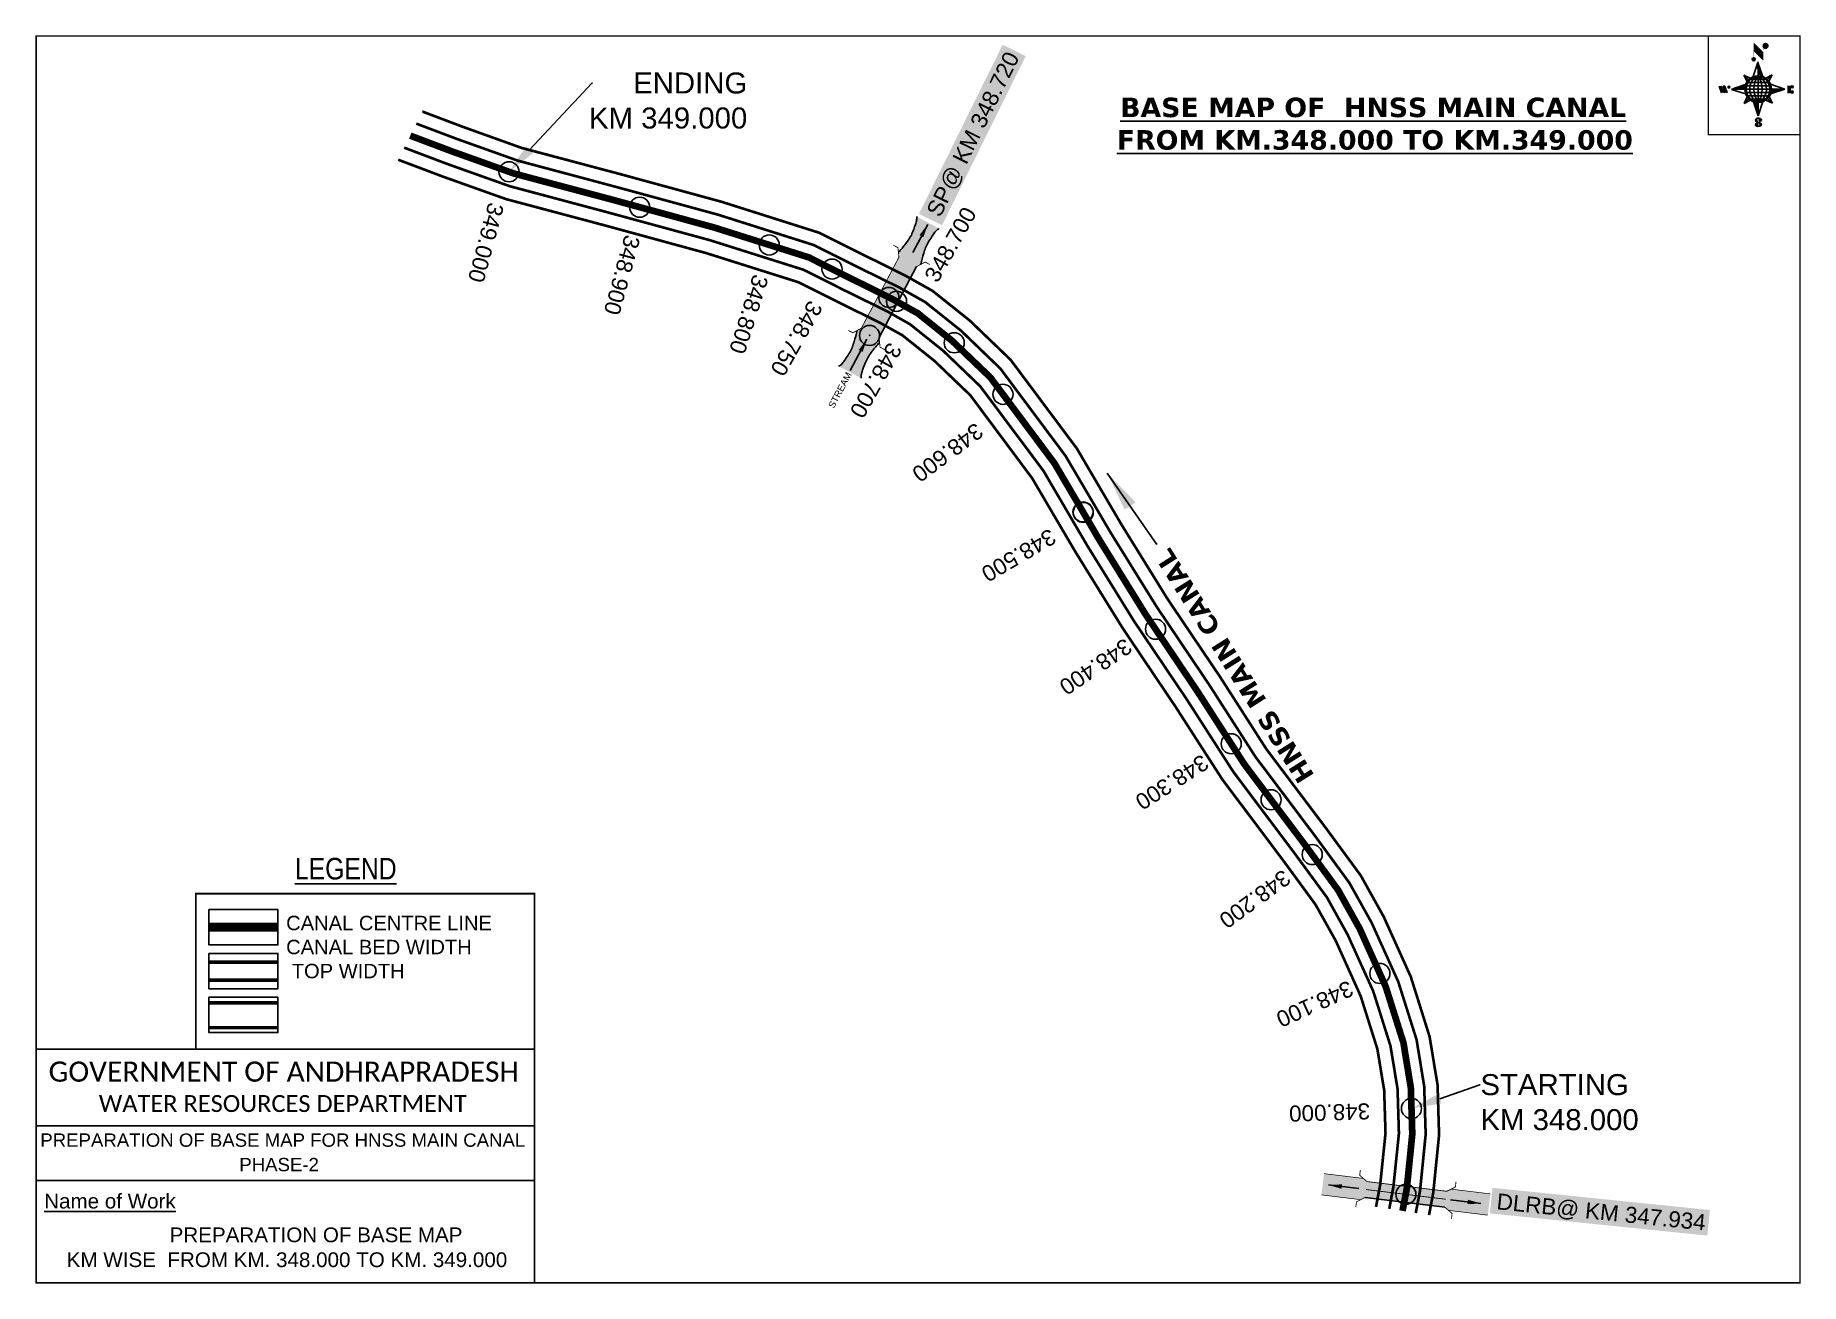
# Model space of a CAD drawing. Header units: inches. Extents: x 803443 to 804762, y 1570067 to 1571000.
import ezdxf
from ezdxf import colors
from ezdxf.entities.mleader import LeaderData, LeaderLine
from ezdxf.enums import TextEntityAlignment as Align
from ezdxf.math import Vec2, Vec3

# ---------------------------------------------------------------- set-up
doc = ezdxf.new("R2010")
doc.units = ezdxf.units.IN
doc.header["$LTSCALE"] = 15
doc.header["$MEASUREMENT"] = 0
doc.header["$PDMODE"] = 32
doc.header["$PDSIZE"] = 15
doc.linetypes.add('ACAD_ISO02W100', pattern=[15, 12, -3])
doc.linetypes.add('HIDDEN2', pattern=[0.1875, 0.125, -0.0625])
for name, color, linetype in [('AQUADUCT', 1, 'Continuous'), ('bord', 1, 'Continuous'), ('CANAL1', 7, 'Continuous'), ('CSMark', 72, 'Continuous'), ('DCBMS', 232, 'Continuous'), ('PAGE', 7, 'Continuous'), ('STRUCTURE', 5, 'Continuous'), ('TEXT', 6, 'Continuous')]:
    doc.layers.add(name, color=color, linetype=linetype)
doc.styles.add('ARIALN', font='ARIALN.TTF')
doc.styles.get("Standard").update_dxf_attribs({"font": 'arial.ttf'})
doc.dimstyles.get("Standard").update_dxf_attribs({"dimtxt": 20, "dimasz": 0.18, "dimexe": 0.18, "dimexo": 0.0625, "dimgap": 0.09, "dimtad": 0, "dimtih": 1, "dimtoh": 1, "dimdec": 4, "dimzin": 0, "dimdsep": 46, "dimtxsty": 'Standard', "dimcen": 0.09, "dimadec": 0, "dimazin": 0, "dimtfac": 1, "dimtdec": 4, "dimtofl": 0, "dimtmove": 0, "dimatfit": 3, "dimfxl": 1, "dimtolj": 1, "dimtzin": 0, "dimarcsym": 0})
pattern_1 = [(267.297113149, (-8720374.938, 50637915.138), (10.5367255337, -0.497431438), [])]
pattern_2 = [(357.297113149, (-8720374.938, 50637915.138), (0.497431438, 10.5367255337), [])]

# ---------------------------------------------------------------- blocks, each defined once
blk = doc.blocks.new('*X26')
at = {"color": 0, "linetype": 'Continuous'}
for p, q in [((6321.6, 240.5), (6322.3, 241.2)), ((6321.6, 240.3), (6322.3, 241)), ((6321.6, 240.1), (6322.3, 240.8)), ((6321.6, 239.9), (6322.4, 240.7)), ((6321.6, 239.8), (6322.4, 240.6)), ((6321.6, 239.6), (6322.5, 240.5)), ((6321.6, 239.4), (6322.5, 240.3)), ((6321.6, 239.2), (6322.6, 240.2)), ((6321.7, 239.1), (6322.6, 240.1)), ((6321.8, 240.8), (6322.4, 241.4)), ((6321.8, 239), (6322.7, 240)), ((6321.8, 239), (6322.8, 239.9)), ((6321.9, 238.9), (6322.9, 239.8)), ((6322, 238.8), (6323, 239.7)), ((6322.1, 241.3), (6322.4, 241.6)), ((6322.1, 238.7), (6323.1, 239.6)), ((6322.2, 238.6), (6323.1, 239.6)), ((6322.3, 238.5), (6323.2, 239.5)), ((6322.4, 238.5), (6323.3, 239.4)), ((6322.5, 238.4), (6323.4, 239.3)), ((6322.7, 238.4), (6323.6, 239.3)), ((6322.8, 238.3), (6323.7, 239.2)), ((6322.9, 238.3), (6323.8, 239.1)), ((6323.1, 238.2), (6323.9, 239.1)), ((6323.2, 238.2), (6324, 239)), ((6323.3, 238.2), (6324.2, 239)), ((6323.5, 238.1), (6324.3, 238.9)), ((6323.7, 238.1), (6324.4, 238.9)), ((6323.8, 238.1), (6324.6, 238.8)), ((6324.1, 238.2), (6324.7, 238.8)), ((6324.3, 238.3), (6324.9, 238.8)), ((6324.6, 238.3), (6325.1, 238.8)), ((6324.8, 238.4), (6325.2, 238.8)), ((6325.1, 238.5), (6325.4, 238.8)), ((6325.4, 238.6), (6325.6, 238.8))]:
    blk.add_line(p, q, dxfattribs=at)
blk = doc.blocks.new('*X25')
at = {"color": 0, "linetype": 'Continuous'}
for p, q in [((6324.4, 240.3), (6324.5, 240.4)), ((6324.6, 240.3), (6324.8, 240.5)), ((6324.7, 240.2), (6325, 240.5)), ((6324.8, 240.2), (6325.2, 240.6)), ((6325, 240.1), (6325.5, 240.6)), ((6325.1, 240.1), (6325.6, 240.6)), ((6325.2, 240), (6325.8, 240.6)), ((6325.3, 240), (6326, 240.6)), ((6325.4, 239.9), (6326.1, 240.6)), ((6325.5, 239.8), (6326.2, 240.5)), ((6325.6, 239.8), (6326.3, 240.5)), ((6325.7, 239.7), (6326.5, 240.4)), ((6325.9, 239.6), (6326.6, 240.3)), ((6326, 239.5), (6326.7, 240.3)), ((6326, 239.4), (6326.8, 240.2)), ((6326.1, 239.3), (6327, 240.2)), ((6326.2, 239.3), (6327.1, 240.1)), ((6326.3, 239.2), (6327.1, 240)), ((6326.4, 239.1), (6327.2, 239.9)), ((6326.5, 239), (6327.3, 239.8)), ((6326.5, 238.9), (6327.4, 239.7)), ((6326.6, 238.8), (6327.5, 239.6)), ((6326.7, 238.7), (6327.5, 239.5)), ((6326.8, 238.6), (6327.6, 239.4)), ((6326.8, 238.5), (6327.7, 239.3)), ((6326.8, 236.5), (6327.4, 237)), ((6326.9, 238.3), (6327.8, 239.2)), ((6326.9, 238.2), (6327.9, 239.1)), ((6326.9, 236.8), (6327.6, 237.4)), ((6327, 238.1), (6327.8, 239)), ((6327, 237.9), (6327.8, 238.8)), ((6327, 237.8), (6327.8, 238.6)), ((6327, 237.6), (6327.8, 238.4)), ((6327, 237.4), (6327.8, 238.2)), ((6327, 237.3), (6327.8, 238)), ((6327, 237.1), (6327.8, 237.9))]:
    blk.add_line(p, q, dxfattribs=at)
blk = doc.blocks.new('H')
at = {"layer": 'bord', "extrusion": (0.000427885, 0.004792, 0.999988)}
h = blk.add_hatch(dxfattribs=at)
h.set_pattern_fill('LINE', color=8, scale=84.387686, angle=-2.7029, style=0)
h.set_pattern_definition(pattern_2)
h.paths.add_polyline_path([(-492, 786, -0.090992), (-448, 775), (-486, 912)])
h = blk.add_hatch(dxfattribs=at)
h.set_pattern_fill('LINE', color=8, scale=84.387686, angle=-92.7029, style=0)
h.set_pattern_definition(pattern_1)
h.paths.add_polyline_path([(-625, 665, -0.090992), (-615, 710), (-751, 671)])
h = blk.add_hatch(dxfattribs=at)
h.set_pattern_fill('LINE', color=8, scale=84.387686, angle=-2.7029, style=0)
h.set_pattern_definition(pattern_2)
h.paths.add_polyline_path([(-504, 533, -0.090992), (-549, 543), (-510, 406)])
h = blk.add_hatch(dxfattribs=at)
h.set_pattern_fill('LINE', color=8, scale=84.387686, angle=-92.7029, style=0)
h.set_pattern_definition(pattern_1)
h.paths.add_polyline_path([(-246, 647), (-372, 653, -0.090992), (-382, 609)])
for p, q in [((-519, 1020, -1217), (-435, 927, -1216)), ((-516, 1087, -1217), (-432, 994, -1217)), ((-538, 774, -1216), (-487, 906, -1216)), ((-487, 906, -1216), (-493, 780, -1216)), ((-487, 906, -1216), (-448, 769, -1216)), ((-865, 701, -1215), (-847, 638, -1215)), ((-847, 700, -1215), (-829, 637, -1215)), ((-829, 699, -1215), (-811, 636, -1215)), ((-829, 699, -1215), (-811, 698, -1215)), ((-811, 698, -1215), (-794, 635, -1215)), ((-752, 665, -1215), (-615, 704, -1215)), ((-627, 794, -1216), (-567, 760, -1216)), ((-627, 794, -1216), (-584, 747, -1215)), ((-599, 731, -1215), (-627, 794, -1216)), ((-421, 753, -1216), (-359, 781, -1216)), ((-359, 781, -1216), (-405, 739, -1216)), ((-359, 781, -1216), (-392, 721, -1215)), ((-379, 693, -1215), (-246, 641, -1215)), ((-213, 669, -1215), (-217, 601, -1215)), ((-752, 665, -1215), (-625, 659, -1215)), ((-619, 614, -1215), (-752, 665, -1215)), ((-639, 526, -1214), (-606, 585, -1215)), ((-639, 526, -1214), (-593, 568, -1215)), ((-577, 553, -1215), (-639, 526, -1214)), ((-511, 400, -1214), (-549, 537, -1214)), ((-460, 533, -1215), (-511, 400, -1214)), ((-505, 527, -1214), (-511, 400, -1214)), ((-371, 513, -1214), (-431, 546, -1215)), ((-371, 513, -1214), (-414, 560, -1215)), ((-399, 576, -1215), (-371, 513, -1214)), ((-246, 641, -1215), (-383, 603, -1215)), ((-373, 647, -1215), (-246, 641, -1215)), ((-197, 600, -1215), (-194, 668, -1215))]:
    blk.add_line(p, q, dxfattribs=at)
at = {"layer": 'bord', "color": 8, "linetype": 'ByBlock', "extrusion": (0.000427885, 0.004792, 0.999988)}
for p, q in [((-375, 679, -1215), (-620, 691, -1215)), ((-386, 711, -1215), (-605, 722, -1215)), ((-411, 744, -1216), (-578, 752, -1216)), ((-493, 780, -1216), (-505, 527, -1214)), ((-373, 647, -1215), (-625, 659, -1215)), ((-378, 616, -1215), (-623, 628, -1215)), ((-392, 585, -1215), (-611, 595, -1215)), ((-420, 555, -1215), (-587, 562, -1215))]:
    blk.add_line(p, q, dxfattribs=at)
at = {"layer": 'bord', "extrusion": (0.000427885, 0.004792, 0.999988), "elevation": -1212}
for points, const_width in [([(-522, 960), (-516, 1093)], 1.61), ([(-434, 933), (-428, 1066)], 1.61), ([(-870, 707), (-846, 706)], 0.642), ([(-829, 643), (-821, 678)], 0.642), ([(-793, 641), (-782, 694)], 0.642), ([(-223, 676), (-174, 673)], 0.706), ([(-829, 643), (-855, 644)], 0.642), ([(-811, 642), (-784, 641)], 0.642), ([(-177, 605), (-226, 607)], 0.706), ([(-195, 645), (-185, 644)], 0.706)]:
    blk.add_lwpolyline(points, dxfattribs=dict(at, const_width=const_width))
for points, const_width in [([(-414, 1073, 1), (-398, 1058, 1)], 22.3), ([(-530, 950, 1), (-520, 939, 1)], 14.8), ([(-776, 697, 1), (-769, 690, 1)], 8.9), ([(-180, 618, 1), (-173, 611, 1)], 9.79), ([(-178, 667, 1), (-171, 660, 1)], 9.79), ([(-490, 362, 1), (-498, 369, 1)], 11.1), ([(-525, 322, 1), (-533, 329, 1)], 11.1)]:
    blk.add_lwpolyline(points, format="xyb", close=True, dxfattribs=dict(at, const_width=const_width))
for points in [[(-537, 317), (-531, 310), (-520, 307), (-505, 307), (-494, 310), (-486, 318), (-487, 326), (-491, 333), (-494, 336), (-503, 341), (-522, 347), (-530, 352), (-534, 355), (-537, 363), (-537, 373), (-530, 381), (-520, 384), (-504, 384), (-493, 380), (-487, 373)], [(-522, 348), (-526, 354), (-528, 361), (-528, 371), (-526, 375), (-521, 381), (-515, 384)], [(-505, 307), (-499, 312), (-497, 319), (-497, 327), (-501, 335), (-509, 343)]]:
    blk.add_lwpolyline(points, dxfattribs=at)
at = {"layer": 'bord', "extrusion": (0.000427885, 0.004792, 0.999988)}
for centre, radius in [((-406, 1065, -1212), 22.3), ((-525, 944, -1212), 14.8), ((-773, 694, -1212), 8.9), ((-498, 659, -1212), 127), ((-177, 615, -1212), 9.79), ((-174, 663, -1212), 9.79), ((-494, 365, -1212), 11.1), ((-529, 325, -1212), 11.1)]:
    blk.add_circle(centre, radius, dxfattribs=at)
at = {"layer": 'bord', "color": 8, "linetype": 'ByBlock', "extrusion": (0.000427885, 0.004792, 0.999988)}
for centre, radius, start, end in [((-482, 658, -1212), 128, 94.9254, 259.6691), ((-437, 656, -1212), 141, 113.2864, 241.308), ((-316, 651, -1212), 222, 142.5892, 212.0053), ((-560, 662, -1212), 141, 293.2864, 61.308), ((-681, 668, -1212), 222, 322.5892, 32.0053), ((-515, 660, -1212), 128, 274.9254, 79.6691)]:
    blk.add_arc(centre, radius, start, end, dxfattribs=at)
at = {"layer": 'bord', "extrusion": (0.000427885, 0.004792, 0.999988)}
for points in [[(-516, 1093, -1212), (-431, 1000, -1212), (-519, 1026, -1212), (-434, 933, -1212)], [(-864, 707, -1212), (-846, 706, -1212), (-846, 644, -1212), (-829, 643, -1212)], [(-829, 705, -1212), (-811, 704, -1212), (-811, 642, -1212), (-793, 641, -1212)], [(-193, 674, -1212), (-197, 606, -1212), (-213, 675, -1212), (-216, 607, -1212)]]:
    blk.add_solid(points, dxfattribs=at)
at = {"layer": 'bord', "extrusion": (0.000427885, 0.004792, 0.999988), "xscale": 7.977342409717546, "yscale": 7.977342408231451, "zscale": 7.977342408476333, "rotation": 138.0840426661453}
for name, p in [('*X25', (38301, -31929, -1212)), ('*X26', (38314, -31951, -1212))]:
    blk.add_blockref(name, p, dxfattribs=at)
blk = doc.blocks.new('DLB')
at = {"layer": 'STRUCTURE'}
h = blk.add_hatch(dxfattribs=at)
h.set_pattern_fill('DOTS', color=6, scale=20, angle=320.37224793, style=0)
h.paths.add_polyline_path([(769699.5, 1706950), (769699.5, 1706934), (769729.1, 1706934), (769732.1, 1706936), (769792.1, 1706936), (769795.1, 1706934), (769824.7, 1706934), (769824.7, 1706950), (769795.1, 1706950), (769792.1, 1706948), (769732.1, 1706948), (769729.1, 1706950)])
at = {"layer": 'STRUCTURE', "color": 6, "linetype": 'ACAD_ISO02W100', "ltscale": 0.5, "const_width": 0.5}
for points in [[(769699.5, 1706950), (769729.1, 1706950)], [(769795.1, 1706950), (769824.7, 1706950)], [(769699.5, 1706934), (769729.1, 1706934)], [(769795.1, 1706934), (769824.7, 1706934)]]:
    blk.add_lwpolyline(points, dxfattribs=at)
at = {"layer": 'STRUCTURE', "color": 6, "const_width": 0.628}
for points in [[(769726.1, 1706956), (769726.1, 1706952), (769732.1, 1706948), (769792.1, 1706948), (769798.1, 1706952), (769798.1, 1706956)], [(769726.1, 1706928), (769726.1, 1706932), (769732.1, 1706936), (769792.1, 1706936), (769798.1, 1706932), (769798.1, 1706928)], [(769732.1, 1706942), (769792.1, 1706942)]]:
    blk.add_lwpolyline(points, dxfattribs=at)
at = {"layer": 'STRUCTURE', "color": 6}
blk.add_lwpolyline([(769732.1, 1706936), (769792.1, 1706936)], dxfattribs=at)
blk.add_lwpolyline([(769732.1, 1706936), (769792.1, 1706936)], dxfattribs=at)
at = {"layer": 'STRUCTURE', "color": 0}
blk.add_circle((769762.1, 1706942), 1.8, dxfattribs=at)
for points in [[(769703.8, 1706942), (769726.7, 1706942)], [(769818.6, 1706942), (769795.7, 1706942)]]:
    blk.add_leader(points, dimstyle='Standard', override={"dimasz": 10, "dimgap": 0.09, "dimtad": 0}, dxfattribs=at)
blk = doc.blocks.new('SP')
at = {"layer": 'STRUCTURE'}
h = blk.add_hatch(dxfattribs=at)
h.set_pattern_fill('DASH', color=256, scale=8, style=0)
edge = h.paths.add_edge_path()
edge.add_spline(control_points=[(769825.7, 1706742.1), (769825.3, 1706741.8), (769823.8, 1706740.8), (769820.9, 1706740.3), (769817, 1706739.7), (769811.4, 1706738.9), (769804, 1706739.7), (769798.4, 1706741), (769795.6, 1706741.6)], knot_values=[0, 0, 0, 0, 1.613557, 5.24513, 8.624976, 13.470124, 22.190216, 30.746377, 30.746377, 30.746377, 30.746377], degree=3, periodic=0)
edge.add_line((769795.6, 1706741.6), (769792.6, 1706739.6))
edge.add_line((769792.6, 1706739.6), (769732.6, 1706739.6))
edge.add_line((769732.6, 1706739.6), (769729.6, 1706741.6))
edge.add_spline(control_points=[(769729.6, 1706741.6), (769726.9, 1706740.9), (769721.3, 1706739.5), (769713.9, 1706738.5), (769708.3, 1706739.1), (769704.4, 1706739.6), (769701.5, 1706740), (769700, 1706741), (769699.5, 1706741.3)], knot_values=[0, 0, 0, 0, 8.556161, 17.276253, 22.121402, 25.501247, 29.13282, 30.746377, 30.746377, 30.746377, 30.746377], degree=3, periodic=0)
edge.add_line((769699.5, 1706741.3), (769699.5, 1706722.1))
edge.add_spline(control_points=[(769699.5, 1706722.1), (769700, 1706722.4), (769701.4, 1706723.4), (769704.3, 1706724), (769708.2, 1706724.5), (769713.8, 1706725.3), (769721.2, 1706724.5), (769726.8, 1706723.3), (769729.6, 1706722.6)], knot_values=[0, 0, 0, 0, 1.613557, 5.24513, 8.624976, 13.470124, 22.190216, 30.746377, 30.746377, 30.746377, 30.746377], degree=3, periodic=0)
edge.add_line((769729.6, 1706722.6), (769732.6, 1706724.6))
edge.add_line((769732.6, 1706724.6), (769792.6, 1706724.6))
edge.add_line((769792.6, 1706724.6), (769795.6, 1706722.6))
edge.add_spline(control_points=[(769795.6, 1706722.6), (769798.4, 1706723.3), (769803.9, 1706724.8), (769811.3, 1706725.8), (769817, 1706725.1), (769820.9, 1706724.7), (769823.8, 1706724.2), (769825.2, 1706723.3), (769825.7, 1706723)], knot_values=[0, 0, 0, 0, 8.556161, 17.276253, 22.121402, 25.501247, 29.13282, 30.746377, 30.746377, 30.746377, 30.746377], degree=3, periodic=0)
edge.add_line((769825.7, 1706723), (769825.7, 1706742.1))
h.paths.add_polyline_path([(769764.2, 1706732.1, -1), (769761.1, 1706732.1, -1)], flags=0)
h.paths.add_polyline_path([(769761.1, 1706732.1, 1), (769764.2, 1706732.1, 1)], flags=16)
at = {"layer": 'STRUCTURE', "const_width": 0.628}
for points in [[(769726.6, 1706747.6), (769726.6, 1706743.6), (769732.6, 1706739.6), (769792.6, 1706739.6), (769798.6, 1706743.6), (769798.6, 1706747.6)], [(769726.6, 1706716.6), (769726.6, 1706720.6), (769732.6, 1706724.6), (769792.6, 1706724.6), (769798.6, 1706720.6), (769798.6, 1706716.6)]]:
    blk.add_lwpolyline(points, dxfattribs=at)
at = {"layer": 'STRUCTURE', "color": 3}
blk.add_lwpolyline([(769732.6, 1706724.6), (769792.6, 1706724.6)], dxfattribs=at)
blk.add_lwpolyline([(769732.6, 1706724.6), (769792.6, 1706724.6)], dxfattribs=at)
at = {"layer": 'STRUCTURE', "color": 0}
blk.add_circle((769762.6, 1706732.1), 1.55, dxfattribs=at)
at = {"layer": 'STRUCTURE'}
for points in [[(769699.5, 1706741.3), (769700.9, 1706740.5), (769704.4, 1706739.6), (769707.8, 1706739.2), (769712.6, 1706738.8), (769721.3, 1706739.7), (769729.6, 1706741.6)], [(769825.7, 1706742.1), (769824.3, 1706741.3), (769820.8, 1706740.3), (769817.5, 1706739.8), (769812.7, 1706739.2), (769804, 1706739.9), (769795.6, 1706741.6)], [(769699.5, 1706722.1), (769700.9, 1706723), (769704.4, 1706724), (769707.7, 1706724.5), (769712.5, 1706725), (769721.2, 1706724.4), (769729.6, 1706722.6)], [(769825.7, 1706723), (769824.3, 1706723.8), (769820.8, 1706724.7), (769817.4, 1706725.1), (769812.6, 1706725.5), (769803.9, 1706724.6), (769795.6, 1706722.6)]]:
    blk.add_spline(points, degree=3, dxfattribs=at)
at = {"layer": 'STRUCTURE', "color": 0}
blk.add_text('STREAM', height=5, dxfattribs=at).set_placement((769684.3, 1706732.1), align=Align.MIDDLE_CENTER)
for points in [[(769727.4, 1706732.1), (769700.8, 1706732.1)], [(769824.4, 1706732.1), (769800.5, 1706732.1)]]:
    blk.add_leader(points, dimstyle='Standard', override={"dimasz": 10, "dimgap": 0.09, "dimtad": 0}, dxfattribs=at)

msp = doc.modelspace()

# ---------------------------------------------------------------- linework, layer by layer
at = {"layer": 'CANAL1', "color": 5, "const_width": 2}
for points in [[(804474.1, 1570120.2), (804477.3, 1570137), (804481.5, 1570178.9), (804480.4, 1570214.9), (804474.7, 1570249.7), (804461, 1570293.1), (804441.1, 1570337.2), (804424.5, 1570366.9), (804399.5, 1570401.1), (804354.2, 1570461.3), (804319.6, 1570515.2), (804280.3, 1570573.6), (804245.8, 1570629.2), (804212.5, 1570685.9), (804163.8, 1570751.2), (804134.3, 1570779.6), (804107.5, 1570801), (804088.1, 1570811.9), (804055.8, 1570827.8), (804024.5, 1570843.5), (803952.6, 1570866.3), (803877, 1570886.9), (803803.3, 1570906.6), (803758.1, 1570922.7), (803727.4, 1570934.3)], [(804454.3, 1570123.3), (804457.4, 1570139.9), (804461.5, 1570179.6), (804460.5, 1570212.9), (804455.2, 1570245.1), (804442.3, 1570286), (804423.2, 1570328.2), (804407.7, 1570356.1), (804383.5, 1570389.1), (804337.8, 1570449.9), (804302.9, 1570504.2), (804263.5, 1570562.7), (804228.7, 1570618.9), (804195.9, 1570674.9), (804148.8, 1570737.9), (804121.1, 1570764.5), (804096.2, 1570784.4), (804078.8, 1570794.2), (804046.9, 1570809.9), (804016.9, 1570825), (803947, 1570847.1), (803871.8, 1570867.6), (803797.3, 1570887.5), (803751.2, 1570903.9), (803718.4, 1570916.3)]]:
    msp.add_lwpolyline(points, dxfattribs=at)
at = {"layer": 'CANAL1', "color": 200, "const_width": 2}
for points in [[(804484, 1570118.7), (804487.2, 1570135.6), (804491.5, 1570178.5), (804490.4, 1570215.8), (804484.4, 1570252.1), (804470.4, 1570296.7), (804450.1, 1570341.7), (804433, 1570372.4), (804407.6, 1570407), (804362.4, 1570467), (804328, 1570520.7), (804288.7, 1570579), (804254.4, 1570634.4), (804220.9, 1570691.5), (804171.4, 1570757.8), (804140.9, 1570787.1), (804113.1, 1570809.3), (804092.8, 1570820.7), (804060.3, 1570836.8), (804028.2, 1570852.8), (803955.4, 1570875.9), (803879.6, 1570896.6), (803806.2, 1570916.1), (803761.6, 1570932.1), (803732, 1570943.3), (803731.9, 1570943.3)], [(804444.4, 1570124.8), (804447.5, 1570141.3), (804451.5, 1570179.9), (804450.5, 1570211.9), (804445.4, 1570242.8), (804432.9, 1570282.4), (804414.3, 1570323.7), (804399.2, 1570350.7), (804375.4, 1570383.2), (804329.6, 1570444.2), (804294.5, 1570498.7), (804255.1, 1570557.3), (804220.1, 1570613.8), (804187.5, 1570669.3), (804141.3, 1570731.3), (804114.5, 1570757), (804090.6, 1570776.1), (804074.1, 1570785.3), (804042.4, 1570801), (804013.1, 1570815.7), (803944.1, 1570837.5), (803869.1, 1570858), (803794.4, 1570877.9), (803747.8, 1570894.5), (803713.9, 1570907.3)]]:
    msp.add_lwpolyline(points, dxfattribs=at)
at = {"layer": 'CANAL1', "color": 1, "linetype": 'HIDDEN2', "ltscale": 8, "const_width": 5}
msp.add_lwpolyline([(804464.2, 1570121.8), (804467.4, 1570138.5), (804471.5, 1570179.2), (804470.9, 1570198.3), (804470.4, 1570213.9), (804464.9, 1570247.4), (804451.6, 1570289.5), (804432.2, 1570332.7), (804416.1, 1570361.5), (804391.5, 1570395.1), (804346, 1570455.6), (804311.2, 1570509.7), (804271.9, 1570568.1), (804237.2, 1570624.1), (804225.5, 1570644.1), (804204.2, 1570680.4), (804156.3, 1570744.6), (804127.7, 1570772), (804101.9, 1570792.7), (804098, 1570794.8), (804083.5, 1570803), (804051.4, 1570818.9), (804038, 1570825.6), (804020.7, 1570834.3), (803949.8, 1570856.7), (803874.4, 1570877.3), (803800.3, 1570897), (803796.7, 1570898.3), (803754.7, 1570913.3), (803722.9, 1570925.3)], dxfattribs=at)
at = {"layer": 'CANAL1', "color": 1, "linetype": 'HIDDEN2', "ltscale": 100, "const_width": 6.73, "elevation": -0.4}
msp.add_lwpolyline([(803624.1, 1570333.8), (803572.5, 1570333.8)], dxfattribs=at)
at = {"layer": 'CANAL1', "color": 5, "const_width": 2.69, "elevation": -0.4}
for points in [[(803624.1, 1570307.7), (803572.5, 1570307.7)], [(803624.1, 1570294.3), (803572.5, 1570294.3)]]:
    msp.add_lwpolyline(points, dxfattribs=at)
at = {"layer": 'CANAL1', "color": 200, "const_width": 2.69, "elevation": -0.4}
for points in [[(803624.1, 1570277.2), (803572.5, 1570277.2)], [(803624.1, 1570258.7), (803572.5, 1570258.7)]]:
    msp.add_lwpolyline(points, dxfattribs=at)
at = {"layer": 'CSMark', "color": 3}
for p in [(803796.7, 1570898.3), (803894.3, 1570871.8), (803991.1, 1570843.6), (804038, 1570825.6), (804080.5, 1570804.4), (804086.2, 1570801.5), (804129.3, 1570770.5), (804165.7, 1570732), (804225.5, 1570644.1), (804225.7, 1570643.7), (804279.7, 1570556.5), (804336.2, 1570470.9), (804366, 1570429), (804396.7, 1570388.1), (804447.3, 1570299.2), (804470.9, 1570198.3), (804466.7, 1570134.2)]:
    msp.add_point(p, dxfattribs=at)
at = {"layer": 'CSMark'}
msp.add_point((804066, 1570776, 51), dxfattribs=at)
at = {"layer": 'PAGE', "const_width": 1.12}
msp.add_lwpolyline([(803443.5, 1570068.1), (804761.1, 1570068.1), (804761.1, 1570999.7), (803443.5, 1570999.7), (803443.5, 1570068.1)], dxfattribs=at)
at = {"layer": 'PAGE'}
for points, const_width in [([(804761.1, 1570999.7), (804692.6, 1570999.7), (804692.6, 1570926), (804761.1, 1570926)], 1.12), ([(803562.7, 1570358.9), (803815.8, 1570358.9), (803815.8, 1570242.6), (803562.7, 1570242.6)], 1.35), ([(803443.5, 1570242.6), (803815.8, 1570242.6), (803815.8, 1570068.1), (803443.5, 1570068.1)], 1.35)]:
    msp.add_lwpolyline(points, close=True, dxfattribs=dict(at, const_width=const_width))
at = {"layer": 'PAGE', "elevation": -0.4}
for points in [[(803572.5, 1570347), (803624.1, 1570347), (803624.1, 1570320.6), (803572.5, 1570320.6)], [(803572.5, 1570314.2), (803624.1, 1570314.2), (803624.1, 1570287.8), (803572.5, 1570287.8)], [(803572.5, 1570281.4), (803624.1, 1570281.4), (803624.1, 1570255), (803572.5, 1570255)]]:
    msp.add_lwpolyline(points, close=True, dxfattribs=at)
at = {"layer": 'PAGE'}
for points in [[(803443.5, 1570185.4), (803815.8, 1570185.4)], [(803443.5, 1570144.6), (803815.8, 1570144.6)]]:
    msp.add_lwpolyline(points, dxfattribs=at)

# ---------------------------------------------------------------- block references
at = {"layer": 'AQUADUCT', "color": 1, "xscale": 0.07887069167096283, "yscale": 0.07887069170929552, "zscale": 0.0788706916640106, "rotation": 3.078330607406166}
msp.add_blockref('H', (804771.9, 1570910.7, 95.7), dxfattribs=at)
at = {"layer": 'STRUCTURE', "color": 0}
for name, p, rotation in [('SP', (1952516.8, 92101.2), 62.11084587487294), ('DLB', (-166163.7, -31134.5), 353.0507472455254)]:
    msp.add_blockref(name, p, dxfattribs=dict(at, rotation=rotation))

# ---------------------------------------------------------------- texts
at = {"layer": 'CANAL1', "insert": (804387.4, 1570438.9), "char_height": 14, "width": 205.129, "attachment_point": 1, "rotation": 122.3869}
msp.add_mtext('\\pi0.96322;{\\fVerdana|b1|i0|c0|p34;HNSS MAIN CANAL}', dxfattribs=at)
at = {"layer": 'CSMark', "color": 1}
for s, rotation, p in [('349.000', 255.0664, (803787.3, 1570874.6)), ('348.700', 60.7427, (804111.6, 1570817.5)), ('348.900', 254.7395, (803889.1, 1570850.3)), ('348.800', 252.4318, (803985, 1570820.7)), ('348.750', 240.7427, (804026.3, 1570800.2)), ('348.700', 240.7427, (804085.6, 1570768.8)), ('348.600', 216.727, (804148.7, 1570706.6)), ('348.500', 210.3994, (804203.6, 1570627)), ('348.400', 214.0102, (804260.1, 1570545.4)), ('348.300', 212.6953, (804317.5, 1570458.5)), ('348.200', 216.2507, (804378.4, 1570372.7)), ('348.100', 204.2817, (804426.3, 1570288.9)), ('348.000', 181.7635, (804440, 1570196.3))]:
    msp.add_text(s, height=12, rotation=rotation, dxfattribs=at).set_placement(p, align=Align.MIDDLE_LEFT)
at = {"layer": 'PAGE', "extrusion": (0.000201441, 0.004807, 0.999988), "style": 'ARIALN'}
msp.add_text('%%ULEGEND', height=16.14, rotation=359.9999, dxfattribs=at).set_placement((803674.7, 1570358.6, 7710.4), align=Align.MIDDLE)
at = {"layer": 'PAGE', "extrusion": (0.000201441, 0.004807, 0.999988)}
for s, height, p in [('PREPARATION OF BASE MAP FOR HNSS MAIN CANAL', 9.953, (803446.5, 1570150.8, 7709.4)), ('%%UName of Work', 11.012, (803449.4, 1570104.7, 7707.9))]:
    msp.add_text(s, height=height, rotation=359.9999, dxfattribs=at).set_placement(p)
for s, height, p in [('PHASE-2', 9.95, (803624.9, 1570137.5, 7709.3)), ('PREPARATION OF BASE MAP', 11.012, (803652.5, 1570085, 7708)), ('KM WISE  FROM KM. 348.000 TO KM. 349.000', 11.012, (803630.8, 1570066.4, 7708))]:
    msp.add_text(s, height=height, rotation=359.9999, dxfattribs=at).set_placement(p, align=Align.MIDDLE_CENTER)
at = {"layer": 'PAGE', "extrusion": (0.000201441, 0.004807, 0.999988), "attachment_point": 1, "text_direction": (1, -1e-06, -0.000201)}
for s, insert, char_height, width in [('CANAL CENTRE LINE CANAL BED WIDTH {\\H2.3717x; }\\P TOP WIDTH{\\H1.9152x; }', (803630.2, 1570342.3, -0.4), 10.763, 189.387), ('\\pi4.0232;{\\fCalibri|b0|i0|c0|p34;\\H1.3333x;GOVERNMENT OF ANDHRAPRADESH\\P\\pi41.564;\\H0.83998x;WATER RESOURCES DEPARTMENT}', (803448.7, 1570233.4, -1.5), 11.277, 360.191)]:
    msp.add_mtext(s, dxfattribs=dict(at, insert=insert, char_height=char_height, width=width))
at = {"layer": 'STRUCTURE', "color": 5, "char_height": 12, "attachment_point": 1, "bg_fill": 1, "box_fill_scale": 1.3, "bg_fill_color": 7, "bg_fill_true_color": 16777215, "bg_fill_transparency": 4390977}
for s, insert, width, rotation in [('\\pi0.43653;SP@ KM 348.720', (804107.8, 1570868.5), 133.757, 63.6832), ('\\pi0.70666;DLRB@ KM 347.934', (804534.6, 1570135.1), 156.104, 354.1681)]:
    msp.add_mtext(s, dxfattribs=dict(at, insert=insert, width=width, rotation=rotation))
at = {"layer": 'TEXT', "color": 1, "insert": (804228.8, 1570953.7), "char_height": 14.575, "width": 425.832, "attachment_point": 1}
msp.add_mtext('\\pi24.391;{\\fVerdana|b1|i0|c0|p34;\\LBASE MAP OF  HNSS MAIN CANAL \\P\\pi21.934;FROM KM.348.000 TO KM.349.000}', dxfattribs=at)

# ---------------------------------------------------------------- leaders
at = {"layer": 'CANAL1'}
msp.add_leader([(804243.6, 1570673.2), (804280.6, 1570619.7)], dimstyle='Standard', override={"dimasz": 30, "dimgap": 0.09, "dimtad": 0}, dxfattribs=at)
at = {"layer": 'DCBMS', "color": 5}
ml = msp.add_multileader_mtext('Standard', dxfattribs=at)
ml.set_content('STARTING\\PKM 348.000', color=5)
ml.set_leader_properties()
ml.build(insert=Vec2(0, 0))
ml.multileader.update_dxf_attribs({"dogleg_length": 0.36, "arrow_head_size": 22.4})
ctx = ml.context
ctx.base_point, ctx.char_height, ctx.arrow_head_size, ctx.landing_gap_size, ctx.plane_origin = Vec3(804522.3, 1570216), 15.7, 22.4, 0.101, Vec3(804713.9, 1570297.6)
notes = []
notes.append((ctx, [(1, (1, 1, 0), (804521.9, 1570216), (1, 0), 0.36, [(0, [(804470.9, 1570198.3)], 0, [])])]))
ctx.mtext.insert, ctx.mtext.flow_direction = Vec3(804522.4, 1570224), 5
for ctx, leaders in notes:
    for number, flags, end, landing, length, lines in leaders:
        leader = LeaderData()
        leader.index, (leader.has_last_leader_line, leader.has_dogleg_vector, leader.attachment_direction) = number, flags
        leader.last_leader_point, leader.dogleg_vector, leader.dogleg_length = Vec3(end), Vec3(landing), length
        for number, points, colour, breaks in lines:
            line = LeaderLine()
            line.index, line.vertices, line.color, line.breaks = number, Vec3.list(points), colors.encode_raw_color(colour), breaks
            leader.lines.append(line)
        ctx.leaders.append(leader)

# ---------------------------------------------------------------- next in the draw order: leaders
ml = msp.add_multileader_mtext('Standard', dxfattribs=at)
ml.set_content('ENDING \\PKM 349.000', color=5)
ml.set_leader_properties()
ml.build(insert=Vec2(0, 0))
ml.multileader.update_dxf_attribs({"dogleg_length": 0.36, "arrow_head_size": 22.4})
ctx = ml.context
ctx.base_point, ctx.char_height, ctx.arrow_head_size, ctx.landing_gap_size, ctx.plane_origin = Vec3(803859, 1570964.5), 15.7, 22.4, 0.101, Vec3(804020.1, 1571202.5)
ctx.text_align_type = 2
notes = []
notes.append((ctx, [(1, (1, 1, 0), (803858.6, 1570964.5), (1, 0), 0.404, [(0, [(803796.7, 1570898.3)], 0, [])])]))
ctx.mtext.insert, ctx.mtext.width, ctx.mtext.alignment, ctx.mtext.flow_direction = Vec3(803974.7, 1570972.5), 122.258, 3, 5
ctx.mtext.has_bg_fill, ctx.mtext.bg_color, ctx.mtext.bg_scale_factor, ctx.mtext.bg_transparency, ctx.mtext.use_window_bg_color = 1, -1027028792, 1.5, 0, 1
for ctx, leaders in notes:
    for number, flags, end, landing, length, lines in leaders:
        leader = LeaderData()
        leader.index, (leader.has_last_leader_line, leader.has_dogleg_vector, leader.attachment_direction) = number, flags
        leader.last_leader_point, leader.dogleg_vector, leader.dogleg_length = Vec3(end), Vec3(landing), length
        for number, points, colour, breaks in lines:
            line = LeaderLine()
            line.index, line.vertices, line.color, line.breaks = number, Vec3.list(points), colors.encode_raw_color(colour), breaks
            leader.lines.append(line)
        ctx.leaders.append(leader)

doc.saveas('drawing.dxf')
